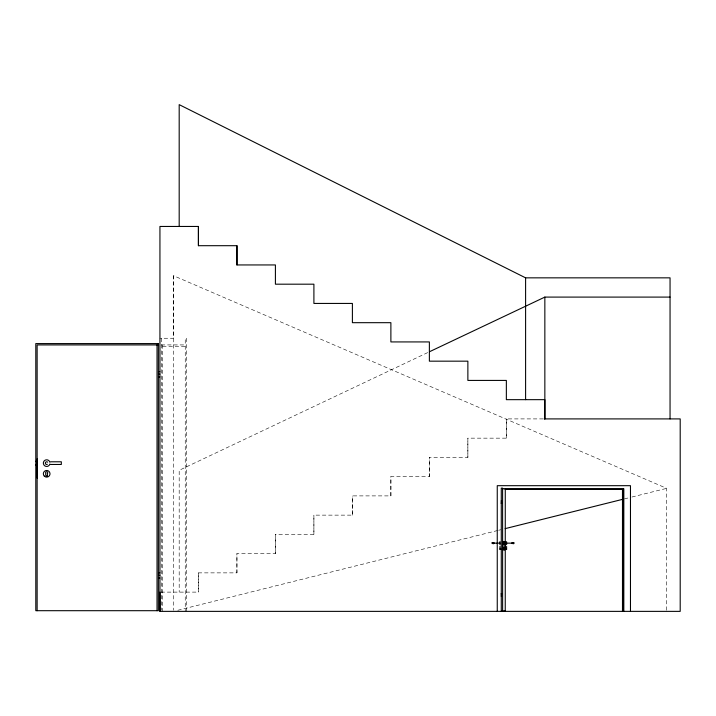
<?xml version="1.0" encoding="UTF-8"?>
<svg xmlns="http://www.w3.org/2000/svg" width="716" height="716" viewBox="0 0 716 716"><rect width="100%" height="100%" fill="white"/><g stroke="black" fill="none" stroke-linecap="round" stroke-linejoin="round"><path stroke-width="0.54" stroke-dasharray="3.58 2.69" d="M666.668 610.247L666.668 488.357L173.478 275.696L173.478 338.256L159.936 338.256M161.037 592.114L198.43 592.114L198.43 572.872L236.924 572.872L236.924 553.629L275.409 553.629L275.409 534.378L313.903 534.378L313.903 515.135L352.397 515.135L352.397 495.893L390.882 495.893L390.882 476.641L429.376 476.641L429.376 457.399L467.87 457.399L467.87 438.156L506.355 438.156L506.355 418.905L544.849 418.905M236.924 572.872L236.924 553.629M275.409 553.629L275.409 534.378M313.903 534.378L313.903 515.135M352.397 515.135L352.397 495.893M390.882 495.893L390.882 476.641M429.376 476.641L429.376 457.399M467.87 457.399L467.87 438.156M506.355 438.156L506.355 418.905M427.676 352.594L179.188 470.305L179.188 592.114M177.81 610.283L497.575 530.529M498.658 530.261L500.824 529.715M624.388 498.9L630.894 497.271M631.977 497.002L666.668 488.357M161.27 344.924L185.247 344.924M162.604 346.258L186.581 346.258M198.43 572.872L198.43 592.114M186.581 611.366L186.581 338.256L185.247 338.256L185.247 611.366M173.478 275.696L173.478 610.247M162.604 344.924L162.604 611.366M161.27 338.256L161.27 610.247"/><path stroke-width="1.07" d="M544.25 418.905L680.2 418.905L680.2 611.366L159.936 611.366L159.936 592.114M670.051 297.095L544.849 297.095L544.849 418.905L544.849 399.662L506.355 399.662L506.355 380.42L467.87 380.42L467.87 361.168L429.376 361.168L429.376 341.926L390.882 341.926L390.882 322.683L352.397 322.683L352.397 303.432L313.903 303.432L313.903 284.189L275.409 284.189L275.409 264.947L236.924 264.947L236.924 245.695L198.43 245.695L198.43 226.453L159.936 226.453L159.936 611.366M236.924 264.947L236.924 245.695M429.698 351.637L544.849 297.095M505.156 528.632L622.222 499.437M179.188 226.453L179.188 104.634L525.598 277.844L670.051 277.844L670.051 418.905M158.361 344.924L37.134 344.924L37.134 610.694M158.496 371.568L159.784 371.568M158.478 374.226L159.784 374.226M158.478 376.893L159.802 376.893M35.8 461.328L37.134 461.328M35.8 461.462L37.134 461.462M50.63 461.793L61.334 461.793L61.334 464.46L50.63 464.46M35.8 464.791L37.134 464.791M35.8 464.926L37.134 464.926M502.605 488.751L623.815 488.751L623.815 611.366M505.245 489.359L622.481 489.359L622.481 611.366M501.146 501.012L501.639 501.012M501.146 502.238L501.639 502.238M501.146 503.464L501.639 503.464M503.966 541.52L503.966 541.699M493.279 543.14L499.947 543.14M506.606 543.14L513.265 543.14M504.601 543.909L503.142 543.909L503.142 542.379L504.735 542.316L504.735 543.972L504.601 542.316M499.947 548.948L501.146 549.244M506.606 548.948L505.407 549.244M158.522 572.728L159.802 572.728M158.496 575.395L159.802 575.395M158.478 578.054L159.802 578.054M501.146 593.582L501.639 593.582M501.119 594.808L501.639 594.808M501.119 596.034L501.612 596.034M505.272 611.052L501.272 611.052L501.272 488.133L502.605 488.133L502.632 611.052M630.474 611.366L630.474 485.681L497.253 485.681L497.253 611.366M623.412 488.751L623.412 611.366M525.598 277.844L525.598 399.662M506.606 541.609L506.606 544.679M506.606 546.514L506.606 549.584M505.272 488.751L505.245 611.366M499.947 541.609L499.947 544.679M499.947 546.514L499.947 549.584M198.43 226.453L198.43 245.695M157.028 344.924L157.028 610.694M37.268 458.732L37.268 478.181M47.346 464.281A1.334 1.334 0 0 1 45.582 463.887A1.334 1.334 0 0 1 45.824 462.106A1.334 1.334 0 0 1 47.623 462.187M49.896 463.986A3.329 3.329 0 0 1 44.768 465.856A3.329 3.329 0 0 1 44.768 460.397A3.329 3.329 0 0 1 49.896 462.259M47.346 475.746C46.442 477.787 45.036 474.296 45.922 473.518A1.065 1.065 0 0 1 45.922 472.014A1.065 1.065 0 0 1 47.435 472.014A1.065 1.065 0 0 1 47.435 473.518L47.346 475.746M491.999 542.988C494.067 545.52 495.615 541.09 491.999 542.988M502.909 541.484L502.874 549.584L504.216 550.058L505.004 549.584L505.004 541.609L502.909 541.484M503.617 549.539L504.27 549.584L503.652 549.503M511.976 542.988C514.052 545.52 515.601 541.09 511.976 542.988M158.361 343.59L35.8 343.59L35.8 610.694L158.361 610.694L158.361 343.59M504.27 547.436L503.608 547.436L503.608 548.662L504.27 548.662L504.27 547.436M44.32 476.14A3.329 3.329 0 0 0 49.896 474.645A3.329 3.329 0 0 0 45.815 470.564A3.329 3.329 0 0 0 44.32 476.14"/></g></svg>
